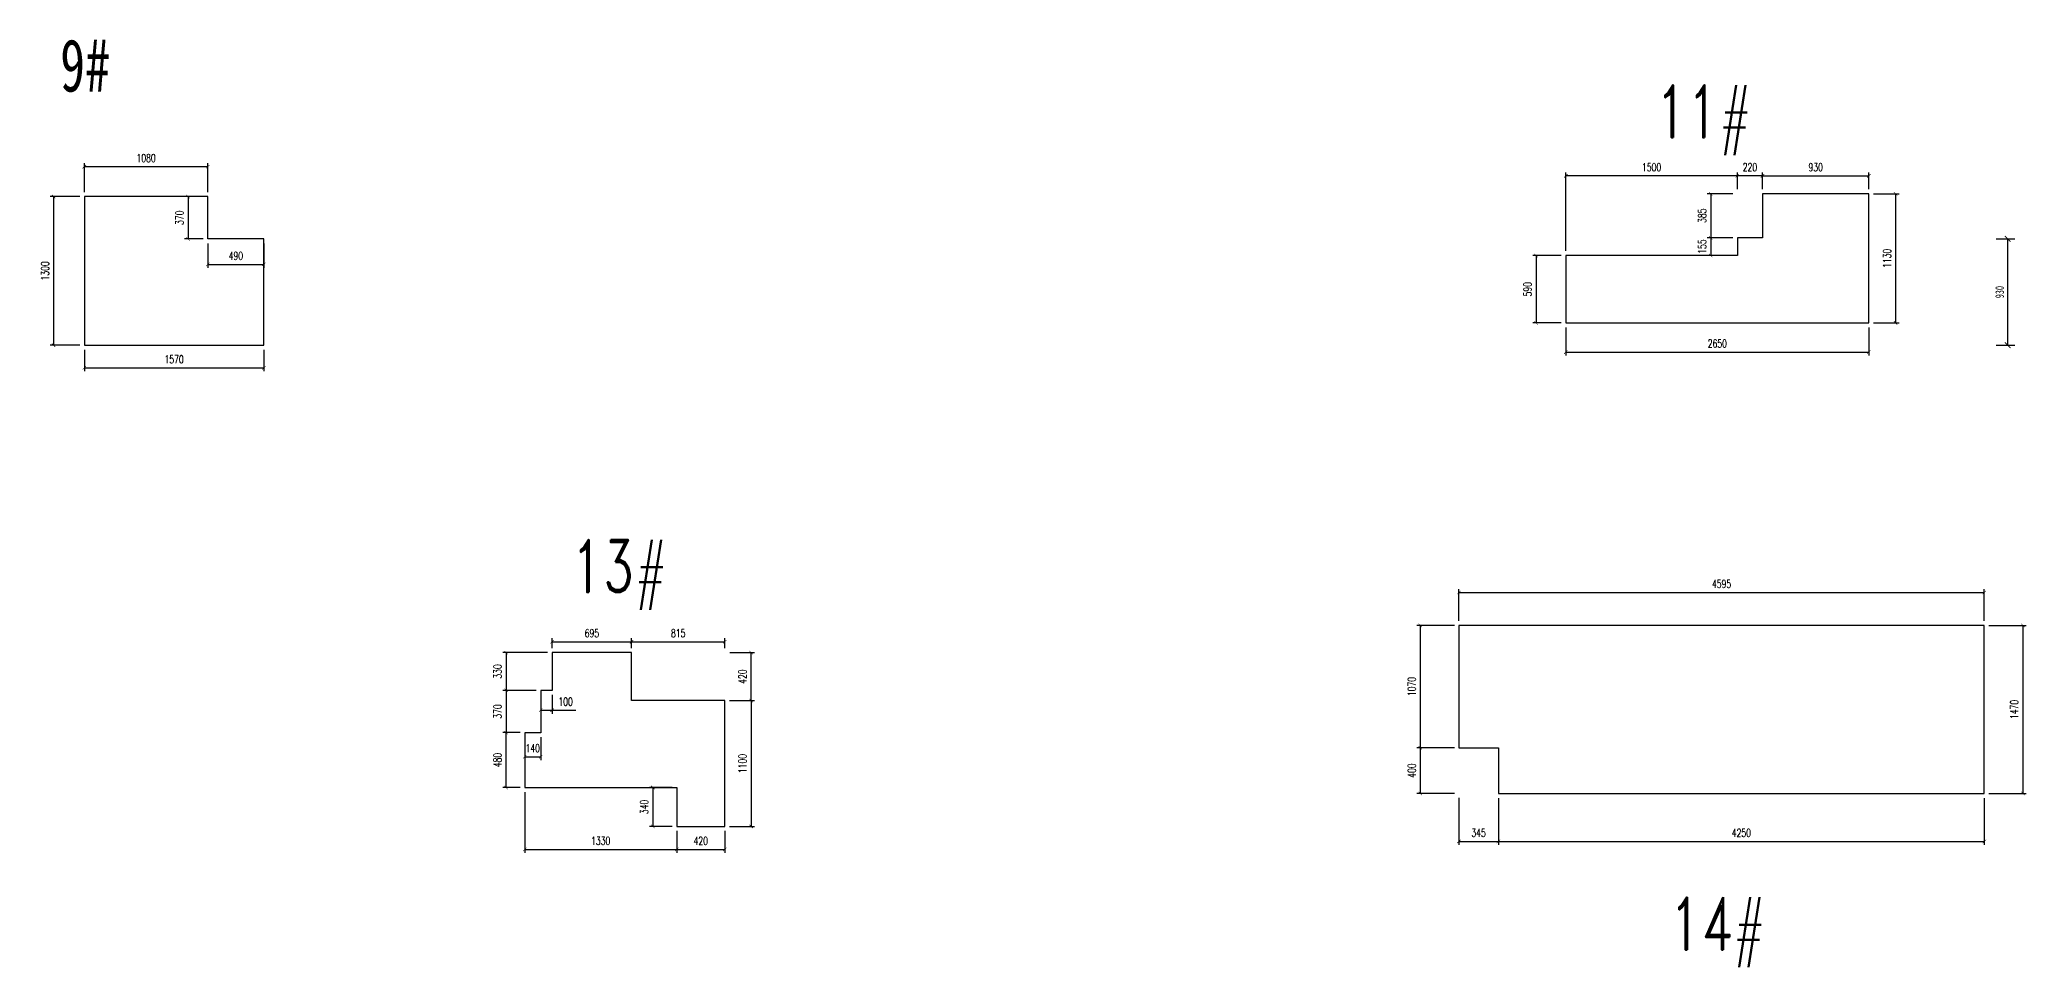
# Model space of a CAD drawing. Header units: millimetres. Extents: x -27247 to 18111, y -13459 to 7493.
# Drawn here: x -16927 to 447, y -13459 to -5347 of the extents above; entities that cross this region are included whole.
import ezdxf

# ---------------------------------------------------------------- set-up
doc = ezdxf.new("R2010")
doc.units = ezdxf.units.MM
doc.layers.add('标注', color=4, linetype='Continuous')
doc.styles.add('明明', font='simfang.ttf', dxfattribs={"width": 0.7})
doc.styles.add('样式 1', font='romand1.shx', dxfattribs={"width": 0.7, "bigfont": 'hztxt.shx'})
doc.dimstyles.new('1 20', dxfattribs={"dimscale": 20, "dimtxt": 3.5, "dimasz": 1.5, "dimexe": 1.5, "dimexo": 2, "dimgap": 2, "dimtad": 1, "dimdec": 0, "dimdsep": 46, "dimtxsty": '样式 1', "dimblk": 'ARCHTICK', "dimcen": 2, "dimadec": 0, "dimazin": 0, "dimtfac": 1, "dimtdec": 0, "dimtmove": 0, "dimatfit": 3, "dimfxl": 0, "dimarcsym": 0})
doc.dimstyles.new('焊缝-50倍', dxfattribs={"dimscale": 50, "dimtxt": 1.5, "dimasz": 1, "dimexe": 1.25, "dimexo": 0.625, "dimtad": 1, "dimdec": 1, "dimdsep": 46, "dimtxsty": '明明', "dimblk": 'ARCHTICK', "dimcen": 2.5, "dimadec": 0, "dimazin": 0, "dimtfac": 1, "dimtdec": 1, "dimtmove": 0, "dimatfit": 3, "dimfxl": 0, "dimarcsym": 0})

# ---------------------------------------------------------------- blocks, each defined once
blk = doc.blocks.new('_ArchTick')
at = {"color": 0, "linetype": 'ByBlock', "const_width": 0.15}
blk.add_lwpolyline([(-0.5, -0.5), (0.5, 0.5)], dxfattribs=at)
blk = doc.blocks.new('*D46')
at = {"layer": 'Defpoints', "color": 0, "transparency": 16777216}
for p in [(-930, -6537), (-1860, -6694), (-930, -6694)]:
    blk.add_point(p, dxfattribs=at)
at = {"layer": '标注', "color": 0, "lineweight": -2, "transparency": 16777216}
for p, q in [((-1860, -6654), (-1860, -6507)), ((-1860, -6537), (-930, -6537)), ((-930, -6654), (-930, -6507))]:
    blk.add_line(p, q, dxfattribs=at)
at = {"layer": '标注', "color": 0, "lineweight": -2, "transparency": 16777216, "xscale": 30, "yscale": 30, "zscale": 30, "rotation": 180}
blk.add_blockref('_ArchTick', (-1860, -6537), dxfattribs=at)
at = {"layer": '标注', "color": 0, "lineweight": -2, "transparency": 16777216, "xscale": 30, "yscale": 30, "zscale": 30}
blk.add_blockref('_ArchTick', (-930, -6537), dxfattribs=at)
at = {"layer": '标注', "color": 0, "transparency": 16777216, "insert": (-1395, -6462), "char_height": 70, "attachment_point": 5, "style": '样式 1'}
blk.add_mtext('930', dxfattribs=at)
blk = doc.blocks.new('*D47')
at = {"layer": 'Defpoints', "color": 0, "transparency": 16777216}
for p in [(-2080, -6537), (-2080, -6694), (-1860, -6694)]:
    blk.add_point(p, dxfattribs=at)
at = {"layer": '标注', "color": 0, "lineweight": -2, "transparency": 16777216}
for p, q in [((-2080, -6654), (-2080, -6507)), ((-1860, -6537), (-2080, -6537)), ((-1860, -6654), (-1860, -6507))]:
    blk.add_line(p, q, dxfattribs=at)
at = {"layer": '标注', "color": 0, "lineweight": -2, "transparency": 16777216, "xscale": 30, "yscale": 30, "zscale": 30, "rotation": 180}
blk.add_blockref('_ArchTick', (-2080, -6537), dxfattribs=at)
at = {"layer": '标注', "color": 0, "lineweight": -2, "transparency": 16777216, "xscale": 30, "yscale": 30, "zscale": 30}
blk.add_blockref('_ArchTick', (-1860, -6537), dxfattribs=at)
at = {"layer": '标注', "color": 0, "transparency": 16777216, "insert": (-1970, -6462), "char_height": 70, "attachment_point": 5, "style": '样式 1'}
blk.add_mtext('220', dxfattribs=at)
blk = doc.blocks.new('*D48')
at = {"layer": 'Defpoints', "color": 0, "transparency": 16777216}
for p in [(-3580, -6537), (-2080, -6694), (-3580, -7234)]:
    blk.add_point(p, dxfattribs=at)
at = {"layer": '标注', "color": 0, "lineweight": -2, "transparency": 16777216}
for p, q in [((-3580, -7194), (-3580, -6507)), ((-2080, -6537), (-3580, -6537)), ((-2080, -6654), (-2080, -6507))]:
    blk.add_line(p, q, dxfattribs=at)
at = {"layer": '标注', "color": 0, "lineweight": -2, "transparency": 16777216, "xscale": 30, "yscale": 30, "zscale": 30, "rotation": 180}
blk.add_blockref('_ArchTick', (-3580, -6537), dxfattribs=at)
at = {"layer": '标注', "color": 0, "lineweight": -2, "transparency": 16777216, "xscale": 30, "yscale": 30, "zscale": 30}
blk.add_blockref('_ArchTick', (-2080, -6537), dxfattribs=at)
at = {"layer": '标注', "color": 0, "transparency": 16777216, "insert": (-2830, -6462), "char_height": 70, "attachment_point": 5, "style": '样式 1'}
blk.add_mtext('1500', dxfattribs=at)
blk = doc.blocks.new('*D49')
at = {"layer": 'Defpoints', "color": 0, "transparency": 16777216}
for p in [(-930, -6694), (-930, -7824), (-696, -7824)]:
    blk.add_point(p, dxfattribs=at)
at = {"layer": '标注', "color": 0, "lineweight": -2, "transparency": 16777216}
for p, q in [((-890, -6694), (-666, -6694)), ((-696, -6694), (-696, -7824)), ((-890, -7824), (-666, -7824))]:
    blk.add_line(p, q, dxfattribs=at)
at = {"layer": '标注', "color": 0, "lineweight": -2, "transparency": 16777216, "xscale": 30, "yscale": 30, "zscale": 30}
for p, rotation in [((-696, -6694), 90), ((-696, -7824), 270)]:
    blk.add_blockref('_ArchTick', p, dxfattribs=dict(at, rotation=rotation))
at = {"layer": '标注', "color": 0, "transparency": 16777216, "insert": (-771, -7259), "char_height": 70, "attachment_point": 5, "rotation": 90, "style": '样式 1'}
blk.add_mtext('1130', dxfattribs=at)
blk = doc.blocks.new('*D50')
at = {"layer": 'Defpoints', "color": 0, "transparency": 16777216}
for p in [(-3580, -7824), (-930, -7824), (-930, -8079)]:
    blk.add_point(p, dxfattribs=at)
at = {"layer": '标注', "color": 0, "lineweight": -2, "transparency": 16777216}
for p, q in [((-3580, -7864), (-3580, -8109)), ((-930, -7864), (-930, -8109)), ((-3580, -8079), (-930, -8079))]:
    blk.add_line(p, q, dxfattribs=at)
at = {"layer": '标注', "color": 0, "lineweight": -2, "transparency": 16777216, "xscale": 30, "yscale": 30, "zscale": 30, "rotation": 180}
blk.add_blockref('_ArchTick', (-3580, -8079), dxfattribs=at)
at = {"layer": '标注', "color": 0, "lineweight": -2, "transparency": 16777216, "xscale": 30, "yscale": 30, "zscale": 30}
blk.add_blockref('_ArchTick', (-930, -8079), dxfattribs=at)
at = {"layer": '标注', "color": 0, "transparency": 16777216, "insert": (-2255, -8004), "char_height": 70, "attachment_point": 5, "style": '样式 1'}
blk.add_mtext('2650', dxfattribs=at)
blk = doc.blocks.new('*D51')
at = {"layer": 'Defpoints', "color": 0, "transparency": 16777216}
for p in [(-3580, -7234), (-3840, -7824), (-3580, -7824)]:
    blk.add_point(p, dxfattribs=at)
at = {"layer": '标注', "color": 0, "lineweight": -2, "transparency": 16777216}
for p, q in [((-3620, -7234), (-3870, -7234)), ((-3840, -7234), (-3840, -7824)), ((-3620, -7824), (-3870, -7824))]:
    blk.add_line(p, q, dxfattribs=at)
at = {"layer": '标注', "color": 0, "lineweight": -2, "transparency": 16777216, "xscale": 30, "yscale": 30, "zscale": 30}
for p, rotation in [((-3840, -7234), 90), ((-3840, -7824), 270)]:
    blk.add_blockref('_ArchTick', p, dxfattribs=dict(at, rotation=rotation))
at = {"layer": '标注', "color": 0, "transparency": 16777216, "insert": (-3915, -7529), "char_height": 70, "attachment_point": 5, "rotation": 90, "style": '样式 1'}
blk.add_mtext('590', dxfattribs=at)
blk = doc.blocks.new('*D52')
at = {"layer": 'Defpoints', "color": 0, "transparency": 16777216}
for p in [(-2080, -7079), (-2313, -7234), (-2080, -7234)]:
    blk.add_point(p, dxfattribs=at)
at = {"layer": '标注', "color": 0, "lineweight": -2, "transparency": 16777216}
for p, q in [((-2120, -7079), (-2343, -7079)), ((-2313, -7079), (-2313, -7234)), ((-2120, -7234), (-2343, -7234))]:
    blk.add_line(p, q, dxfattribs=at)
at = {"layer": '标注', "color": 0, "lineweight": -2, "transparency": 16777216, "xscale": 30, "yscale": 30, "zscale": 30}
for p, rotation in [((-2313, -7079), 90), ((-2313, -7234), 270)]:
    blk.add_blockref('_ArchTick', p, dxfattribs=dict(at, rotation=rotation))
at = {"layer": '标注', "color": 0, "transparency": 16777216, "insert": (-2388, -7156), "char_height": 70, "attachment_point": 5, "rotation": 90, "style": '样式 1'}
blk.add_mtext('155', dxfattribs=at)
blk = doc.blocks.new('*D53')
at = {"layer": 'Defpoints', "color": 0, "transparency": 16777216}
for p in [(-2080, -6694), (-2313, -7079), (-2080, -7079)]:
    blk.add_point(p, dxfattribs=at)
at = {"layer": '标注', "color": 0, "lineweight": -2, "transparency": 16777216}
for p, q in [((-2120, -6694), (-2343, -6694)), ((-2313, -6694), (-2313, -7079)), ((-2120, -7079), (-2343, -7079))]:
    blk.add_line(p, q, dxfattribs=at)
at = {"layer": '标注', "color": 0, "lineweight": -2, "transparency": 16777216, "xscale": 30, "yscale": 30, "zscale": 30}
for p, rotation in [((-2313, -6694), 90), ((-2313, -7079), 270)]:
    blk.add_blockref('_ArchTick', p, dxfattribs=dict(at, rotation=rotation))
at = {"layer": '标注', "color": 0, "transparency": 16777216, "insert": (-2388, -6886), "char_height": 70, "attachment_point": 5, "rotation": 90, "style": '样式 1'}
blk.add_mtext('385', dxfattribs=at)
blk = doc.blocks.new('*D54')
at = {"layer": 'Defpoints', "color": 0, "transparency": 16777216}
for p in [(-12446, -10707), (-11751, -10612), (-11751, -10707)]:
    blk.add_point(p, dxfattribs=at)
at = {"layer": '标注', "color": 0, "lineweight": -2, "transparency": 16777216}
for p, q in [((-12446, -10667), (-12446, -10582)), ((-11751, -10667), (-11751, -10582)), ((-12446, -10612), (-11751, -10612))]:
    blk.add_line(p, q, dxfattribs=at)
at = {"layer": '标注', "color": 0, "lineweight": -2, "transparency": 16777216, "xscale": 30, "yscale": 30, "zscale": 30, "rotation": 180}
blk.add_blockref('_ArchTick', (-12446, -10612), dxfattribs=at)
at = {"layer": '标注', "color": 0, "lineweight": -2, "transparency": 16777216, "xscale": 30, "yscale": 30, "zscale": 30}
blk.add_blockref('_ArchTick', (-11751, -10612), dxfattribs=at)
at = {"layer": '标注', "color": 0, "transparency": 16777216, "insert": (-12098, -10537), "char_height": 70, "attachment_point": 5, "style": '样式 1'}
blk.add_mtext('695', dxfattribs=at)
blk = doc.blocks.new('*D55')
at = {"layer": 'Defpoints', "color": 0, "transparency": 16777216}
for p in [(-10932, -10707), (-10706, -10707), (-10936, -11127)]:
    blk.add_point(p, dxfattribs=at)
at = {"layer": '标注', "color": 0, "lineweight": -2, "transparency": 16777216}
for p, q in [((-10892, -10707), (-10676, -10707)), ((-10706, -11127), (-10706, -10707)), ((-10896, -11127), (-10676, -11127))]:
    blk.add_line(p, q, dxfattribs=at)
at = {"layer": '标注', "color": 0, "lineweight": -2, "transparency": 16777216, "xscale": 30, "yscale": 30, "zscale": 30}
for p, rotation in [((-10706, -10707), 90), ((-10706, -11127), 270)]:
    blk.add_blockref('_ArchTick', p, dxfattribs=dict(at, rotation=rotation))
at = {"layer": '标注', "color": 0, "transparency": 16777216, "insert": (-10781, -10917), "char_height": 70, "attachment_point": 5, "rotation": 90, "style": '样式 1'}
blk.add_mtext('420', dxfattribs=at)
blk = doc.blocks.new('*D56')
at = {"layer": 'Defpoints', "color": 0, "transparency": 16777216}
for p in [(-10936, -11127), (-10936, -12227), (-10706, -12227)]:
    blk.add_point(p, dxfattribs=at)
at = {"layer": '标注', "color": 0, "lineweight": -2, "transparency": 16777216}
for p, q in [((-10896, -11127), (-10676, -11127)), ((-10706, -11127), (-10706, -12227)), ((-10896, -12227), (-10676, -12227))]:
    blk.add_line(p, q, dxfattribs=at)
at = {"layer": '标注', "color": 0, "lineweight": -2, "transparency": 16777216, "xscale": 30, "yscale": 30, "zscale": 30}
for p, rotation in [((-10706, -11127), 90), ((-10706, -12227), 270)]:
    blk.add_blockref('_ArchTick', p, dxfattribs=dict(at, rotation=rotation))
at = {"layer": '标注', "color": 0, "transparency": 16777216, "insert": (-10781, -11677), "char_height": 70, "attachment_point": 5, "rotation": 90, "style": '样式 1'}
blk.add_mtext('1100', dxfattribs=at)
blk = doc.blocks.new('*D57')
at = {"layer": 'Defpoints', "color": 0, "transparency": 16777216}
for p in [(-11356, -12227), (-10936, -12227), (-10936, -12428)]:
    blk.add_point(p, dxfattribs=at)
at = {"layer": '标注', "color": 0, "lineweight": -2, "transparency": 16777216}
for p, q in [((-11356, -12267), (-11356, -12458)), ((-10936, -12267), (-10936, -12458)), ((-11356, -12428), (-10936, -12428))]:
    blk.add_line(p, q, dxfattribs=at)
at = {"layer": '标注', "color": 0, "lineweight": -2, "transparency": 16777216, "xscale": 30, "yscale": 30, "zscale": 30, "rotation": 180}
blk.add_blockref('_ArchTick', (-11356, -12428), dxfattribs=at)
at = {"layer": '标注', "color": 0, "lineweight": -2, "transparency": 16777216, "xscale": 30, "yscale": 30, "zscale": 30}
blk.add_blockref('_ArchTick', (-10936, -12428), dxfattribs=at)
at = {"layer": '标注', "color": 0, "transparency": 16777216, "insert": (-11146, -12353), "char_height": 70, "attachment_point": 5, "style": '样式 1'}
blk.add_mtext('420', dxfattribs=at)
blk = doc.blocks.new('*D58')
at = {"layer": 'Defpoints', "color": 0, "transparency": 16777216}
for p in [(-12686, -11887), (-11356, -12227), (-11356, -12428)]:
    blk.add_point(p, dxfattribs=at)
at = {"layer": '标注', "color": 0, "lineweight": -2, "transparency": 16777216}
for p, q in [((-12686, -11927), (-12686, -12458)), ((-11356, -12267), (-11356, -12458)), ((-12686, -12428), (-11356, -12428))]:
    blk.add_line(p, q, dxfattribs=at)
at = {"layer": '标注', "color": 0, "lineweight": -2, "transparency": 16777216, "xscale": 30, "yscale": 30, "zscale": 30, "rotation": 180}
blk.add_blockref('_ArchTick', (-12686, -12428), dxfattribs=at)
at = {"layer": '标注', "color": 0, "lineweight": -2, "transparency": 16777216, "xscale": 30, "yscale": 30, "zscale": 30}
blk.add_blockref('_ArchTick', (-11356, -12428), dxfattribs=at)
at = {"layer": '标注', "color": 0, "transparency": 16777216, "insert": (-12021, -12353), "char_height": 70, "attachment_point": 5, "style": '样式 1'}
blk.add_mtext('1330', dxfattribs=at)
blk = doc.blocks.new('*D59')
at = {"layer": 'Defpoints', "color": 0, "transparency": 16777216}
for p in [(-12848, -11407), (-12686, -11407), (-12686, -11887)]:
    blk.add_point(p, dxfattribs=at)
at = {"layer": '标注', "color": 0, "lineweight": -2, "transparency": 16777216}
for p, q in [((-12726, -11407), (-12878, -11407)), ((-12848, -11887), (-12848, -11407)), ((-12726, -11887), (-12878, -11887))]:
    blk.add_line(p, q, dxfattribs=at)
at = {"layer": '标注', "color": 0, "lineweight": -2, "transparency": 16777216, "xscale": 30, "yscale": 30, "zscale": 30}
for p, rotation in [((-12848, -11407), 90), ((-12848, -11887), 270)]:
    blk.add_blockref('_ArchTick', p, dxfattribs=dict(at, rotation=rotation))
at = {"layer": '标注', "color": 0, "transparency": 16777216, "insert": (-12923, -11647), "char_height": 70, "attachment_point": 5, "rotation": 90, "style": '样式 1'}
blk.add_mtext('480', dxfattribs=at)
blk = doc.blocks.new('*D60')
at = {"layer": 'Defpoints', "color": 0, "transparency": 16777216}
for p in [(-12546, -11037), (-12848, -11407), (-12686, -11407)]:
    blk.add_point(p, dxfattribs=at)
at = {"layer": '标注', "color": 0, "lineweight": -2, "transparency": 16777216}
for p, q in [((-12586, -11037), (-12878, -11037)), ((-12848, -11037), (-12848, -11407)), ((-12726, -11407), (-12878, -11407))]:
    blk.add_line(p, q, dxfattribs=at)
at = {"layer": '标注', "color": 0, "lineweight": -2, "transparency": 16777216, "xscale": 30, "yscale": 30, "zscale": 30}
for p, rotation in [((-12848, -11037), 90), ((-12848, -11407), 270)]:
    blk.add_blockref('_ArchTick', p, dxfattribs=dict(at, rotation=rotation))
at = {"layer": '标注', "color": 0, "transparency": 16777216, "insert": (-12923, -11222), "char_height": 70, "attachment_point": 5, "rotation": 90, "style": '样式 1'}
blk.add_mtext('370', dxfattribs=at)
blk = doc.blocks.new('*D61')
at = {"layer": 'Defpoints', "color": 0, "transparency": 16777216}
for p in [(-12446, -10707), (-12848, -11037), (-12546, -11037)]:
    blk.add_point(p, dxfattribs=at)
at = {"layer": '标注', "color": 0, "lineweight": -2, "transparency": 16777216}
for p, q in [((-12486, -10707), (-12878, -10707)), ((-12848, -10707), (-12848, -11037)), ((-12586, -11037), (-12878, -11037))]:
    blk.add_line(p, q, dxfattribs=at)
at = {"layer": '标注', "color": 0, "lineweight": -2, "transparency": 16777216, "xscale": 30, "yscale": 30, "zscale": 30}
for p, rotation in [((-12848, -10707), 90), ((-12848, -11037), 270)]:
    blk.add_blockref('_ArchTick', p, dxfattribs=dict(at, rotation=rotation))
at = {"layer": '标注', "color": 0, "transparency": 16777216, "insert": (-12923, -10872), "char_height": 70, "attachment_point": 5, "rotation": 90, "style": '样式 1'}
blk.add_mtext('330', dxfattribs=at)
blk = doc.blocks.new('*D62')
at = {"layer": 'Defpoints', "color": 0, "transparency": 16777216}
for p in [(-12546, -11037), (-12446, -11037), (-12446, -11211)]:
    blk.add_point(p, dxfattribs=at)
at = {"layer": '标注', "color": 0, "lineweight": -2, "transparency": 16777216}
for p, q in [((-12546, -11077), (-12546, -11241)), ((-12446, -11077), (-12446, -11241)), ((-12546, -11211), (-12446, -11211)), ((-12446, -11211), (-12239, -11211))]:
    blk.add_line(p, q, dxfattribs=at)
at = {"layer": '标注', "color": 0, "lineweight": -2, "transparency": 16777216, "xscale": 30, "yscale": 30, "zscale": 30, "rotation": 180}
blk.add_blockref('_ArchTick', (-12546, -11211), dxfattribs=at)
at = {"layer": '标注', "color": 0, "lineweight": -2, "transparency": 16777216, "xscale": 30, "yscale": 30, "zscale": 30}
blk.add_blockref('_ArchTick', (-12446, -11211), dxfattribs=at)
at = {"layer": '标注', "color": 0, "transparency": 16777216, "insert": (-12328, -11136), "char_height": 70, "attachment_point": 5, "style": '样式 1'}
blk.add_mtext('100', dxfattribs=at)
blk = doc.blocks.new('*D63')
at = {"layer": 'Defpoints', "color": 0, "transparency": 16777216}
for p in [(-12686, -11407), (-12546, -11407), (-12546, -11618)]:
    blk.add_point(p, dxfattribs=at)
at = {"layer": '标注', "color": 0, "lineweight": -2, "transparency": 16777216}
for p, q in [((-12686, -11447), (-12686, -11648)), ((-12546, -11447), (-12546, -11648)), ((-12686, -11618), (-12546, -11618))]:
    blk.add_line(p, q, dxfattribs=at)
at = {"layer": '标注', "color": 0, "lineweight": -2, "transparency": 16777216, "xscale": 30, "yscale": 30, "zscale": 30, "rotation": 180}
blk.add_blockref('_ArchTick', (-12686, -11618), dxfattribs=at)
at = {"layer": '标注', "color": 0, "lineweight": -2, "transparency": 16777216, "xscale": 30, "yscale": 30, "zscale": 30}
blk.add_blockref('_ArchTick', (-12546, -11618), dxfattribs=at)
at = {"layer": '标注', "color": 0, "transparency": 16777216, "insert": (-12616, -11543), "char_height": 70, "attachment_point": 5, "style": '样式 1'}
blk.add_mtext('140', dxfattribs=at)
blk = doc.blocks.new('*D64')
at = {"layer": 'Defpoints', "color": 0, "transparency": 16777216}
for p in [(-11751, -10707), (-10936, -10612), (-10936, -10707)]:
    blk.add_point(p, dxfattribs=at)
at = {"layer": '标注', "color": 0, "lineweight": -2, "transparency": 16777216}
for p, q in [((-11751, -10667), (-11751, -10582)), ((-10936, -10667), (-10936, -10582)), ((-11751, -10612), (-10936, -10612))]:
    blk.add_line(p, q, dxfattribs=at)
at = {"layer": '标注', "color": 0, "lineweight": -2, "transparency": 16777216, "xscale": 30, "yscale": 30, "zscale": 30, "rotation": 180}
blk.add_blockref('_ArchTick', (-11751, -10612), dxfattribs=at)
at = {"layer": '标注', "color": 0, "lineweight": -2, "transparency": 16777216, "xscale": 30, "yscale": 30, "zscale": 30}
blk.add_blockref('_ArchTick', (-10936, -10612), dxfattribs=at)
at = {"layer": '标注', "color": 0, "transparency": 16777216, "insert": (-11343, -10537), "char_height": 70, "attachment_point": 5, "style": '样式 1'}
blk.add_mtext('815', dxfattribs=at)
blk = doc.blocks.new('*D65')
at = {"layer": 'Defpoints', "color": 0, "transparency": 16777216}
for p in [(-11356, -11887), (-11565, -12227), (-11356, -12227)]:
    blk.add_point(p, dxfattribs=at)
at = {"layer": '标注', "color": 0, "lineweight": -2, "transparency": 16777216}
for p, q in [((-11396, -11887), (-11595, -11887)), ((-11565, -11887), (-11565, -12227)), ((-11396, -12227), (-11595, -12227))]:
    blk.add_line(p, q, dxfattribs=at)
at = {"layer": '标注', "color": 0, "lineweight": -2, "transparency": 16777216, "xscale": 30, "yscale": 30, "zscale": 30}
for p, rotation in [((-11565, -11887), 90), ((-11565, -12227), 270)]:
    blk.add_blockref('_ArchTick', p, dxfattribs=dict(at, rotation=rotation))
at = {"layer": '标注', "color": 0, "transparency": 16777216, "insert": (-11640, -12057), "char_height": 70, "attachment_point": 5, "rotation": 90, "style": '样式 1'}
blk.add_mtext('340', dxfattribs=at)
blk = doc.blocks.new('*D79')
at = {"layer": 'Defpoints', "color": 0, "transparency": 16777216}
for p in [(80, -10181), (-4515, -10469), (80, -10469)]:
    blk.add_point(p, dxfattribs=at)
at = {"layer": '标注', "color": 0, "lineweight": -2, "transparency": 16777216}
for p, q in [((-4515, -10429), (-4515, -10151)), ((-4515, -10181), (80, -10181)), ((80, -10429), (80, -10151))]:
    blk.add_line(p, q, dxfattribs=at)
at = {"layer": '标注', "color": 0, "lineweight": -2, "transparency": 16777216, "xscale": 30, "yscale": 30, "zscale": 30, "rotation": 180}
blk.add_blockref('_ArchTick', (-4515, -10181), dxfattribs=at)
at = {"layer": '标注', "color": 0, "lineweight": -2, "transparency": 16777216, "xscale": 30, "yscale": 30, "zscale": 30}
blk.add_blockref('_ArchTick', (80, -10181), dxfattribs=at)
at = {"layer": '标注', "color": 0, "transparency": 16777216, "insert": (-2218, -10106), "char_height": 70, "attachment_point": 5, "style": '样式 1'}
blk.add_mtext('4595', dxfattribs=at)
blk = doc.blocks.new('*D80')
at = {"layer": 'Defpoints', "color": 0, "transparency": 16777216}
for p in [(80, -10469), (80, -11939), (417, -11939)]:
    blk.add_point(p, dxfattribs=at)
at = {"layer": '标注', "color": 0, "lineweight": -2, "transparency": 16777216}
for p, q in [((120, -10469), (447, -10469)), ((417, -10469), (417, -11939)), ((120, -11939), (447, -11939))]:
    blk.add_line(p, q, dxfattribs=at)
at = {"layer": '标注', "color": 0, "lineweight": -2, "transparency": 16777216, "xscale": 30, "yscale": 30, "zscale": 30}
for p, rotation in [((417, -10469), 90), ((417, -11939), 270)]:
    blk.add_blockref('_ArchTick', p, dxfattribs=dict(at, rotation=rotation))
at = {"layer": '标注', "color": 0, "transparency": 16777216, "insert": (342, -11204), "char_height": 70, "attachment_point": 5, "rotation": 90, "style": '样式 1'}
blk.add_mtext('1470', dxfattribs=at)
blk = doc.blocks.new('*D81')
at = {"layer": 'Defpoints', "color": 0, "transparency": 16777216}
for p in [(-4170, -11939), (80, -11939), (80, -12358)]:
    blk.add_point(p, dxfattribs=at)
at = {"layer": '标注', "color": 0, "lineweight": -2, "transparency": 16777216}
for p, q in [((-4170, -11979), (-4170, -12388)), ((80, -11979), (80, -12388)), ((-4170, -12358), (80, -12358))]:
    blk.add_line(p, q, dxfattribs=at)
at = {"layer": '标注', "color": 0, "lineweight": -2, "transparency": 16777216, "xscale": 30, "yscale": 30, "zscale": 30, "rotation": 180}
blk.add_blockref('_ArchTick', (-4170, -12358), dxfattribs=at)
at = {"layer": '标注', "color": 0, "lineweight": -2, "transparency": 16777216, "xscale": 30, "yscale": 30, "zscale": 30}
blk.add_blockref('_ArchTick', (80, -12358), dxfattribs=at)
at = {"layer": '标注', "color": 0, "transparency": 16777216, "insert": (-2045, -12283), "char_height": 70, "attachment_point": 5, "style": '样式 1'}
blk.add_mtext('4250', dxfattribs=at)
blk = doc.blocks.new('*D82')
at = {"layer": 'Defpoints', "color": 0, "transparency": 16777216}
for p in [(-4515, -11539), (-4853, -11939), (-4515, -11939)]:
    blk.add_point(p, dxfattribs=at)
at = {"layer": '标注', "color": 0, "lineweight": -2, "transparency": 16777216}
for p, q in [((-4555, -11539), (-4883, -11539)), ((-4853, -11539), (-4853, -11939)), ((-4555, -11939), (-4883, -11939))]:
    blk.add_line(p, q, dxfattribs=at)
at = {"layer": '标注', "color": 0, "lineweight": -2, "transparency": 16777216, "xscale": 30, "yscale": 30, "zscale": 30}
for p, rotation in [((-4853, -11539), 90), ((-4853, -11939), 270)]:
    blk.add_blockref('_ArchTick', p, dxfattribs=dict(at, rotation=rotation))
at = {"layer": '标注', "color": 0, "transparency": 16777216, "insert": (-4928, -11739), "char_height": 70, "attachment_point": 5, "rotation": 90, "style": '样式 1'}
blk.add_mtext('400', dxfattribs=at)
blk = doc.blocks.new('*D83')
at = {"layer": 'Defpoints', "color": 0, "transparency": 16777216}
for p in [(-4515, -11936), (-4170, -11939), (-4170, -12358)]:
    blk.add_point(p, dxfattribs=at)
at = {"layer": '标注', "color": 0, "lineweight": -2, "transparency": 16777216}
for p, q in [((-4515, -11976), (-4515, -12388)), ((-4170, -11979), (-4170, -12388)), ((-4515, -12358), (-4170, -12358))]:
    blk.add_line(p, q, dxfattribs=at)
at = {"layer": '标注', "color": 0, "lineweight": -2, "transparency": 16777216, "xscale": 30, "yscale": 30, "zscale": 30, "rotation": 180}
blk.add_blockref('_ArchTick', (-4515, -12358), dxfattribs=at)
at = {"layer": '标注', "color": 0, "lineweight": -2, "transparency": 16777216, "xscale": 30, "yscale": 30, "zscale": 30}
blk.add_blockref('_ArchTick', (-4170, -12358), dxfattribs=at)
at = {"layer": '标注', "color": 0, "transparency": 16777216, "insert": (-4343, -12283), "char_height": 70, "attachment_point": 5, "style": '样式 1'}
blk.add_mtext('345', dxfattribs=at)
blk = doc.blocks.new('*D84')
at = {"layer": 'Defpoints', "color": 0, "transparency": 16777216}
for p in [(-4515, -10469), (-4853, -11539), (-4515, -11539)]:
    blk.add_point(p, dxfattribs=at)
at = {"layer": '标注', "color": 0, "lineweight": -2, "transparency": 16777216}
for p, q in [((-4555, -10469), (-4883, -10469)), ((-4853, -10469), (-4853, -11539)), ((-4555, -11539), (-4883, -11539))]:
    blk.add_line(p, q, dxfattribs=at)
at = {"layer": '标注', "color": 0, "lineweight": -2, "transparency": 16777216, "xscale": 30, "yscale": 30, "zscale": 30}
for p, rotation in [((-4853, -10469), 90), ((-4853, -11539), 270)]:
    blk.add_blockref('_ArchTick', p, dxfattribs=dict(at, rotation=rotation))
at = {"layer": '标注', "color": 0, "transparency": 16777216, "insert": (-4928, -11004), "char_height": 70, "attachment_point": 5, "rotation": 90, "style": '样式 1'}
blk.add_mtext('1070', dxfattribs=at)
blk = doc.blocks.new('*D85')
at = {"layer": 'Defpoints', "color": 0, "transparency": 16777216}
for p in [(-15457, -6457), (-16537, -6719), (-15457, -6719)]:
    blk.add_point(p, dxfattribs=at)
at = {"layer": '标注', "color": 0, "lineweight": -2, "transparency": 16777216}
for p, q in [((-16537, -6679), (-16537, -6427)), ((-15457, -6679), (-15457, -6427)), ((-16537, -6457), (-15457, -6457))]:
    blk.add_line(p, q, dxfattribs=at)
at = {"layer": '标注', "color": 0, "lineweight": -2, "transparency": 16777216, "xscale": 30, "yscale": 30, "zscale": 30, "rotation": 180}
blk.add_blockref('_ArchTick', (-16537, -6457), dxfattribs=at)
at = {"layer": '标注', "color": 0, "lineweight": -2, "transparency": 16777216, "xscale": 30, "yscale": 30, "zscale": 30}
blk.add_blockref('_ArchTick', (-15457, -6457), dxfattribs=at)
at = {"layer": '标注', "color": 0, "transparency": 16777216, "insert": (-15997, -6382), "char_height": 70, "attachment_point": 5, "style": '样式 1'}
blk.add_mtext('1080', dxfattribs=at)
blk = doc.blocks.new('*D86')
at = {"layer": 'Defpoints', "color": 0, "transparency": 16777216}
for p in [(-16537, -6719), (-16806, -8019), (-16537, -8019)]:
    blk.add_point(p, dxfattribs=at)
at = {"layer": '标注', "color": 0, "lineweight": -2, "transparency": 16777216}
for p, q in [((-16577, -6719), (-16836, -6719)), ((-16806, -6719), (-16806, -8019)), ((-16577, -8019), (-16836, -8019))]:
    blk.add_line(p, q, dxfattribs=at)
at = {"layer": '标注', "color": 0, "lineweight": -2, "transparency": 16777216, "xscale": 30, "yscale": 30, "zscale": 30}
for p, rotation in [((-16806, -6719), 90), ((-16806, -8019), 270)]:
    blk.add_blockref('_ArchTick', p, dxfattribs=dict(at, rotation=rotation))
at = {"layer": '标注', "color": 0, "transparency": 16777216, "insert": (-16881, -7369), "char_height": 70, "attachment_point": 5, "rotation": 90, "style": '样式 1'}
blk.add_mtext('1300', dxfattribs=at)
blk = doc.blocks.new('*D87')
at = {"layer": 'Defpoints', "color": 0, "transparency": 16777216}
for p in [(-16537, -8019), (-14967, -8019), (-14967, -8217)]:
    blk.add_point(p, dxfattribs=at)
at = {"layer": '标注', "color": 0, "lineweight": -2, "transparency": 16777216}
for p, q in [((-16537, -8059), (-16537, -8247)), ((-14967, -8059), (-14967, -8247)), ((-16537, -8217), (-14967, -8217))]:
    blk.add_line(p, q, dxfattribs=at)
at = {"layer": '标注', "color": 0, "lineweight": -2, "transparency": 16777216, "xscale": 30, "yscale": 30, "zscale": 30, "rotation": 180}
blk.add_blockref('_ArchTick', (-16537, -8217), dxfattribs=at)
at = {"layer": '标注', "color": 0, "lineweight": -2, "transparency": 16777216, "xscale": 30, "yscale": 30, "zscale": 30}
blk.add_blockref('_ArchTick', (-14967, -8217), dxfattribs=at)
at = {"layer": '标注', "color": 0, "transparency": 16777216, "insert": (-15752, -8142), "char_height": 70, "attachment_point": 5, "style": '样式 1'}
blk.add_mtext('1570', dxfattribs=at)
blk = doc.blocks.new('*D88')
at = {"layer": 'Defpoints', "color": 0, "transparency": 16777216}
for p in [(0, -7089), (-14967, -8019), (284, -8019)]:
    blk.add_point(p, dxfattribs=at)
at = {"layer": '标注', "color": 0, "lineweight": -2, "transparency": 16777216}
for p, q in [((184, -7089), (346, -7089)), ((284, -7089), (284, -8019)), ((184, -8019), (346, -8019))]:
    blk.add_line(p, q, dxfattribs=at)
at = {"layer": '标注', "color": 0, "lineweight": -2, "transparency": 16777216, "xscale": 50, "yscale": 50, "zscale": 50}
for p, rotation in [((284, -7089), 90), ((284, -8019), 270)]:
    blk.add_blockref('_ArchTick', p, dxfattribs=dict(at, rotation=rotation))
at = {"layer": '标注', "color": 0, "transparency": 16777216, "insert": (214, -7554), "char_height": 75, "attachment_point": 5, "rotation": 90, "style": '明明'}
blk.add_mtext('930', dxfattribs=at)
blk = doc.blocks.new('*D89')
at = {"layer": 'Defpoints', "color": 0, "transparency": 16777216}
for p in [(-15457, -7089), (-14967, -7089), (-14967, -7312)]:
    blk.add_point(p, dxfattribs=at)
at = {"layer": '标注', "color": 0, "lineweight": -2, "transparency": 16777216}
for p, q in [((-15457, -7129), (-15457, -7342)), ((-14967, -7129), (-14967, -7342)), ((-15457, -7312), (-14967, -7312))]:
    blk.add_line(p, q, dxfattribs=at)
at = {"layer": '标注', "color": 0, "lineweight": -2, "transparency": 16777216, "xscale": 30, "yscale": 30, "zscale": 30, "rotation": 180}
blk.add_blockref('_ArchTick', (-15457, -7312), dxfattribs=at)
at = {"layer": '标注', "color": 0, "lineweight": -2, "transparency": 16777216, "xscale": 30, "yscale": 30, "zscale": 30}
blk.add_blockref('_ArchTick', (-14967, -7312), dxfattribs=at)
at = {"layer": '标注', "color": 0, "transparency": 16777216, "insert": (-15212, -7237), "char_height": 70, "attachment_point": 5, "style": '样式 1'}
blk.add_mtext('490', dxfattribs=at)
blk = doc.blocks.new('*D90')
at = {"layer": 'Defpoints', "color": 0, "transparency": 16777216}
for p in [(-15457, -6719), (-15630, -7089), (-15457, -7089)]:
    blk.add_point(p, dxfattribs=at)
at = {"layer": '标注', "color": 0, "lineweight": -2, "transparency": 16777216}
for p, q in [((-15497, -6719), (-15660, -6719)), ((-15630, -6719), (-15630, -7089)), ((-15497, -7089), (-15660, -7089))]:
    blk.add_line(p, q, dxfattribs=at)
at = {"layer": '标注', "color": 0, "lineweight": -2, "transparency": 16777216, "xscale": 30, "yscale": 30, "zscale": 30}
for p, rotation in [((-15630, -6719), 90), ((-15630, -7089), 270)]:
    blk.add_blockref('_ArchTick', p, dxfattribs=dict(at, rotation=rotation))
at = {"layer": '标注', "color": 0, "transparency": 16777216, "insert": (-15705, -6904), "char_height": 70, "attachment_point": 5, "rotation": 90, "style": '样式 1'}
blk.add_mtext('370', dxfattribs=at)

msp = doc.modelspace()

# ---------------------------------------------------------------- linework, layer by layer
for p, q in [((-15456.59, -6718.71), (-16536.59, -6718.71)), ((-16536.59, -6718.71), (-16536.59, -8018.71)), ((-15456.59, -7088.71), (-15456.59, -6718.71)), ((-1860.11, -6693.71), (-1860.11, -7078.71)), ((-930.11, -6693.71), (-1860.11, -6693.71)), ((-930.11, -7823.71), (-930.11, -6693.71)), ((-14966.59, -7088.71), (-15456.59, -7088.71)), ((-14966.59, -8018.71), (-14966.59, -7088.71)), ((-1860.11, -7078.71), (-2080.11, -7078.71)), ((-2080.11, -7078.71), (-2080.11, -7233.71)), ((-2080.11, -7233.71), (-3580.11, -7233.71)), ((-3580.11, -7233.71), (-3580.11, -7823.71)), ((-3580.11, -7823.71), (-930.11, -7823.71)), ((-16536.59, -8018.71), (-14966.59, -8018.71)), ((-4515.3, -10469.12), (-4515.3, -11539.12)), ((79.7, -10469.12), (-4515.3, -10469.12)), ((79.7, -11939.12), (79.7, -10469.12)), ((-12445.6, -10707.22), (-12445.6, -11037.22)), ((-11750.6, -10707.22), (-12445.6, -10707.22)), ((-11750.6, -11127.22), (-11750.6, -10707.22)), ((-12445.6, -11037.22), (-12545.6, -11037.22)), ((-12545.6, -11037.22), (-12545.6, -11407.22)), ((-10935.6, -11127.22), (-11750.6, -11127.22)), ((-10935.6, -12227.22), (-10935.6, -11127.22)), ((-12545.6, -11407.22), (-12685.6, -11407.22)), ((-12685.6, -11407.22), (-12685.6, -11887.22)), ((-4515.3, -11539.12), (-4170.3, -11539.12)), ((-4170.3, -11539.12), (-4170.3, -11939.12)), ((-12685.6, -11887.22), (-11355.6, -11887.22)), ((-11355.6, -11887.22), (-11355.6, -12227.22)), ((-4170.3, -11939.12), (79.7, -11939.12)), ((-11355.6, -12227.22), (-10935.6, -12227.22))]:
    msp.add_line(p, q)

# ---------------------------------------------------------------- texts
at = {"layer": '标注', "style": '样式 1', "width": 0.7}
for s, p in [('11#', (-2793.06, -6202.53)), ('13#', (-12277.19, -10179.01)), ('14#', (-2671.48, -13305.8))]:
    msp.add_text(s, height=459.018, dxfattribs=at).set_placement(p)
at = {"layer": '标注', "insert": (-16749.03, -5341.39), "char_height": 459.0177, "attachment_point": 1, "style": '样式 1'}
msp.add_mtext_dynamic_manual_height_columns('{\\fSimSun|b0|i0|c134|p2;9# }', width=2287.4649, gutter_width=12.5, heights=[0], dxfattribs=at)

# ---------------------------------------------------------------- dimensions: what is measured, and where the dimension line sits
at = {"layer": '标注'}
for base, p1, p2, picture, middle in [((-15456.59, -6457.1), (-16536.59, -6718.71), (-15456.59, -6718.71), '*D85', (-15996.59, -6382.1)), ((-3580.11, -6537.24), (-2080.11, -6693.71), (-3580.11, -7233.71), '*D48', (-2830.11, -6462.24)), ((-2080.11, -6537.24), (-1860.11, -6693.71), (-2080.11, -6693.71), '*D47', (-1970.11, -6462.24)), ((-930.11, -6537.24), (-1860.11, -6693.71), (-930.11, -6693.71), '*D46', (-1395.11, -6462.24)), ((-14966.59, -7311.53), (-15456.59, -7088.71), (-14966.59, -7088.71), '*D89', (-15211.59, -7236.53)), ((-930.11, -8078.76), (-3580.11, -7823.71), (-930.11, -7823.71), '*D50', (-2255.11, -8003.76)), ((-14966.59, -8217.04), (-16536.59, -8018.71), (-14966.59, -8018.71), '*D87', (-15751.59, -8142.04)), ((79.7, -10181.39), (-4515.3, -10469.12), (79.7, -10469.12), '*D79', (-2217.8, -10106.39)), ((-11750.6, -10612.32), (-12445.6, -10707.22), (-11750.6, -10707.22), '*D54', (-12098.1, -10537.32)), ((-10935.6, -10612.32), (-11750.6, -10707.22), (-10935.6, -10707.22), '*D64', (-11343.1, -10537.32)), ((-12445.6, -11211.19), (-12545.6, -11037.22), (-12445.6, -11037.22), '*D62', (-12327.54, -11136.19)), ((-11355.6, -12427.81), (-12685.6, -11887.22), (-11355.6, -12227.22), '*D58', (-12020.6, -12352.81)), ((-4170.3, -12357.85), (-4515.3, -11936.13), (-4170.3, -11939.12), '*D83', (-4342.8, -12282.85)), ((79.7, -12357.85), (-4170.3, -11939.12), (79.7, -11939.12), '*D81', (-2045.3, -12282.85)), ((-10935.6, -12427.81), (-11355.6, -12227.22), (-10935.6, -12227.22), '*D57', (-11145.6, -12352.81))]:
    dim = msp.add_linear_dim(base=base, p1=p1, p2=p2, dimstyle='1 20', dxfattribs=at)
    dim.commit()
    dim.dimension.update_dxf_attribs({"geometry": picture, "text_midpoint": middle})
for base, p1, p2, dimstyle, picture, middle in [((-16806.36, -8018.71), (-16536.59, -6718.71), (-16536.59, -8018.71), '1 20', '*D86', (-16881.36, -7368.71)), ((-15630.38, -7088.71), (-15456.59, -6718.71), (-15456.59, -7088.71), '1 20', '*D90', (-15705.38, -6903.71)), ((-2313.35, -7078.71), (-2080.11, -6693.71), (-2080.11, -7078.71), '1 20', '*D53', (-2388.35, -6886.21)), ((-695.81, -7823.71), (-930.11, -6693.71), (-930.11, -7823.71), '1 20', '*D49', (-770.81, -7258.71)), ((283.54, -8018.71), (0, -7088.71), (-14966.59, -8018.71), '焊缝-50倍', '*D88', (214.36, -7553.71)), ((-3839.62, -7823.71), (-3580.11, -7233.71), (-3580.11, -7823.71), '1 20', '*D51', (-3914.62, -7528.71)), ((-4853.09, -11539.12), (-4515.3, -10469.12), (-4515.3, -11539.12), '1 20', '*D84', (-4928.09, -11004.12)), ((416.78, -11939.12), (79.7, -10469.12), (79.7, -11939.12), '1 20', '*D80', (341.78, -11204.12)), ((-12847.87, -11037.22), (-12445.6, -10707.22), (-12545.6, -11037.22), '1 20', '*D61', (-12922.87, -10872.22)), ((-10706.37, -10707.22), (-10935.6, -11127.22), (-10932.03, -10707.22), '1 20', '*D55', (-10781.37, -10917.22)), ((-12847.87, -11407.22), (-12545.6, -11037.22), (-12685.6, -11407.22), '1 20', '*D60', (-12922.87, -11222.22)), ((-10706.37, -12227.22), (-10935.6, -11127.22), (-10935.6, -12227.22), '1 20', '*D56', (-10781.37, -11677.22)), ((-12847.87, -11407.22), (-12685.6, -11887.22), (-12685.6, -11407.22), '1 20', '*D59', (-12922.87, -11647.22)), ((-4853.09, -11939.12), (-4515.3, -11539.12), (-4515.3, -11939.12), '1 20', '*D82', (-4928.09, -11739.12)), ((-11565.48, -12227.22), (-11355.6, -11887.22), (-11355.6, -12227.22), '1 20', '*D65', (-11640.48, -12057.22))]:
    dim = msp.add_linear_dim(base=base, p1=p1, p2=p2, angle=90, dimstyle=dimstyle, dxfattribs=at)
    dim.commit()
    dim.dimension.update_dxf_attribs({"geometry": picture, "text_midpoint": middle})
dim = msp.add_linear_dim(base=(-2313.35, -7233.71), p1=(-2080.11, -7078.71), p2=(-2080.11, -7233.71), angle=90, dimstyle='1 20', dxfattribs=at)
dim.commit()
dim.dimension.update_dxf_attribs({"geometry": '*D52', "text_midpoint": (-2313.35, -7156.21), "dimtype": 160})
dim = msp.add_linear_dim(base=(-12545.6, -11618.3), p1=(-12685.6, -11407.22), p2=(-12545.6, -11407.22), dimstyle='1 20', dxfattribs=at)
dim.commit()
dim.dimension.update_dxf_attribs({"geometry": '*D63', "text_midpoint": (-12615.6, -11618.3), "dimtype": 160})

doc.saveas('drawing.dxf')
